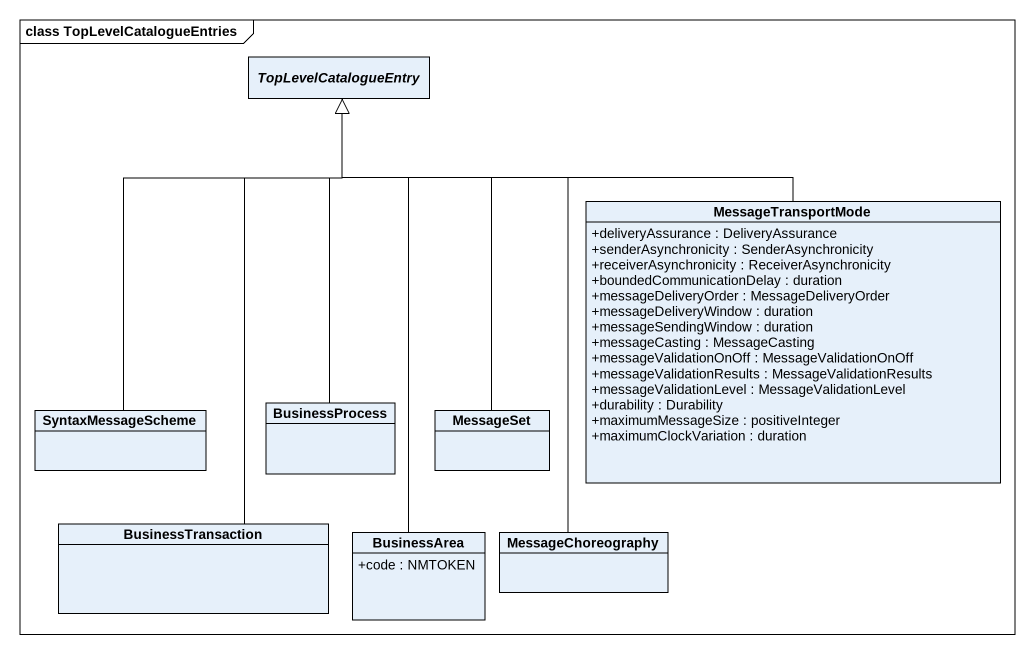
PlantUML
@startuml
mainframe class TopLevelCatalogueEntries
hide circle
hide empty members
skinparam classAttributeIconSize 0
abstract class TopLevelCatalogueEntry
class MessageTransportMode {
  +deliveryAssurance : DeliveryAssurance
  +senderAsynchronicity : SenderAsynchronicity
  +receiverAsynchronicity : ReceiverAsynchronicity
  +boundedCommunicationDelay : duration
  +messageDeliveryOrder : MessageDeliveryOrder
  +messageDeliveryWindow : duration
  +messageSendingWindow : duration
  +messageCasting : MessageCasting
  +messageValidationOnOff : MessageValidationOnOff
  +messageValidationResults : MessageValidationResults
  +messageValidationLevel : MessageValidationLevel
  +durability : Durability
  +maximumMessageSize : positiveInteger
  +maximumClockVariation : duration
}
class SyntaxMessageScheme
class BusinessProcess
class MessageSet
class BusinessTransaction
class BusinessArea {
  +code : NMTOKEN
}
class MessageChoreography
MessageTransportMode -left-|> TopLevelCatalogueEntry
SyntaxMessageScheme -up-|> TopLevelCatalogueEntry
BusinessProcess -up-|> TopLevelCatalogueEntry
MessageSet -up-|> TopLevelCatalogueEntry
BusinessTransaction -up-|> TopLevelCatalogueEntry
BusinessArea -up-|> TopLevelCatalogueEntry
MessageChoreography -up-|> TopLevelCatalogueEntry
@enduml
